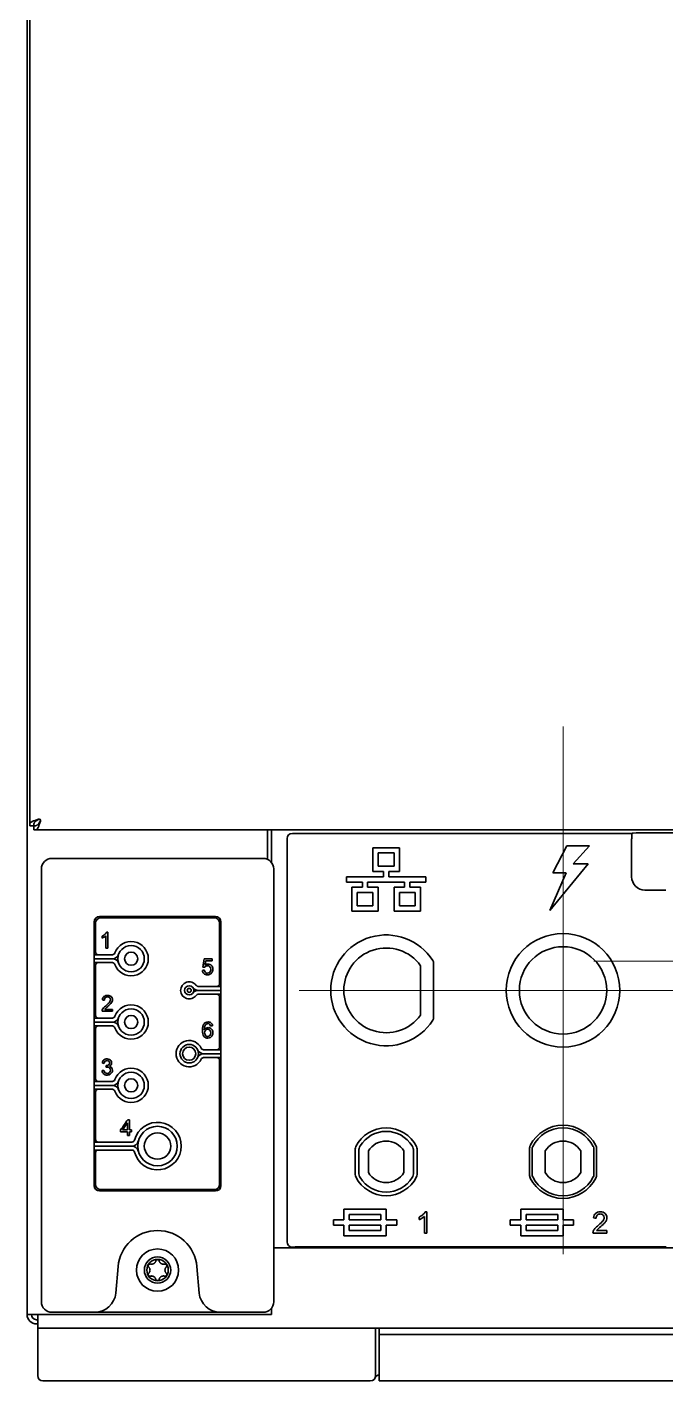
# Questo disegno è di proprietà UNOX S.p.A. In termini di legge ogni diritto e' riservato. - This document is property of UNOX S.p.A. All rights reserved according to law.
# Model space of a CAD drawing. Extents: x 53 to 4124, y 6244 to 10190.
# Drawn here: x 54.8 to 175.7, y 7999.4 to 8255.9 of the extents above; entities that cross this region are included whole.
import ezdxf

# ---------------------------------------------------------------- set-up
doc = ezdxf.new("R2010")
doc.units = 0
doc.header["$LTSCALE"] = 5
doc.layers.get('0').update_dxf_attribs({"linetype": 'CONTINUOUS', "lineweight": 0})
doc.layers.add('ORTHO$15', color=7, linetype='CONTINUOUS', true_color=0xffffff)

msp = doc.modelspace()

# ---------------------------------------------------------------- linework, layer by layer
at = {"color": 1}
for p, q in [((156.26, 8123.4), (156.26, 8023.4)), ((106.26, 8073.4), (206.26, 8073.4))]:
    msp.add_line(p, q, dxfattribs=at)
at = {"color": 3}
msp.add_line((162.08, 8078.93), (262.08, 8078.93), dxfattribs=at)
at = {"layer": 'ORTHO$15', "color": 7, "linetype": 'Continuous', "lineweight": 35, "extrusion": (0, 1, 0)}
for p, q in [((54.76, 8012), (54.76, 9007.57)), ((55.26, 8104.94), (55.26, 9007.27)), ((55.26, 8104.6), (55.26, 8104.94)), ((56.06, 8104.6), (55.26, 8104.6)), ((56.06, 8104.6), (56.06, 8104.94)), ((56.4, 8104.6), (56.06, 8104.6)), ((56.06, 8104.6), (56.06, 8103.8)), ((56.4, 8103.8), (56.06, 8103.8)), ((803.11, 8103.8), (56.4, 8103.8)), ((100.26, 8098.23), (100.26, 8103.8)), ((101.06, 8097.6), (101.06, 8103.8)), ((171.86, 8103.23), (175.65, 8103.23)), ((104, 8025.75), (104, 8102.15)), ((108, 8103.1), (169.27, 8103.1)), ((156.96, 8100.81), (154.31, 8095.64)), ((161.26, 8100.81), (156.96, 8100.81)), ((158.18, 8097.4), (161.26, 8100.81)), ((169.26, 8094.91), (169.26, 8102.1)), ((169.27, 8103.1), (169.36, 8103.19)), ((59.46, 8098.4), (99.46, 8098.4)), ((120.26, 8100.43), (120.26, 8095.93)), ((125.26, 8100.43), (120.26, 8100.43)), ((124.26, 8099.43), (121.26, 8099.43)), ((121.26, 8099.43), (121.26, 8096.93)), ((124.26, 8096.93), (124.26, 8099.43)), ((125.26, 8095.93), (125.26, 8100.43)), ((57.46, 8014.4), (57.46, 8096.4)), ((101.46, 8096.4), (101.46, 8014.4)), ((120.26, 8095.93), (122.26, 8095.93)), ((121.26, 8096.93), (124.26, 8096.93)), ((122.26, 8094.93), (122.26, 8095.93)), ((123.26, 8094.93), (123.26, 8095.93)), ((123.26, 8095.93), (125.26, 8095.93)), ((153.77, 8088.51), (161.02, 8097.4)), ((156.86, 8095.64), (153.77, 8088.51)), ((154.31, 8095.64), (156.86, 8095.64)), ((161.02, 8097.4), (158.18, 8097.4)), ((115.26, 8094.93), (115.26, 8093.93)), ((115.26, 8094.93), (122.26, 8094.93)), ((115.26, 8093.93), (118.26, 8093.93)), ((118.26, 8093.93), (118.26, 8092.93)), ((119.26, 8093.93), (119.26, 8092.93)), ((119.26, 8093.93), (126.26, 8093.93)), ((123.26, 8094.93), (130.26, 8094.93)), ((126.26, 8093.93), (126.26, 8092.93)), ((127.26, 8093.93), (130.26, 8093.93)), ((127.26, 8093.93), (127.26, 8092.93)), ((130.26, 8094.93), (130.26, 8093.93)), ((118.26, 8092.93), (116.26, 8092.93)), ((116.26, 8092.93), (116.26, 8088.43)), ((117.26, 8091.93), (117.26, 8089.43)), ((120.26, 8091.93), (117.26, 8091.93)), ((121.26, 8092.93), (119.26, 8092.93)), ((120.26, 8089.43), (120.26, 8091.93)), ((121.26, 8088.43), (121.26, 8092.93)), ((124.26, 8092.93), (124.26, 8088.43)), ((126.26, 8092.93), (124.26, 8092.93)), ((128.26, 8091.93), (125.26, 8091.93)), ((125.26, 8091.93), (125.26, 8089.43)), ((129.26, 8092.93), (127.26, 8092.93)), ((128.26, 8089.43), (128.26, 8091.93)), ((129.26, 8088.43), (129.26, 8092.93)), ((175.75, 8092.41), (171.76, 8092.41)), ((116.26, 8088.43), (121.26, 8088.43)), ((117.26, 8089.43), (120.26, 8089.43)), ((124.26, 8088.43), (129.26, 8088.43)), ((125.26, 8089.43), (128.26, 8089.43)), ((67.46, 8086.4), (67.46, 8036.4)), ((67.71, 8080.65), (67.71, 8086.15)), ((90.46, 8087.4), (68.46, 8087.4)), ((68.71, 8087.15), (90.21, 8087.15)), ((91.21, 8086.15), (91.21, 8074.65)), ((91.46, 8036.4), (91.46, 8086.4)), ((68.21, 8080.15), (67.46, 8080.15)), ((70.92, 8080.15), (68.21, 8080.15)), ((67.46, 8079.4), (70.71, 8079.4)), ((67.46, 8078.65), (68.21, 8078.65)), ((67.71, 8068.65), (67.71, 8078.15)), ((68.21, 8078.65), (70.92, 8078.65)), ((70.71, 8079.4), (70.92, 8079.4)), ((129.27, 8068.74), (129.27, 8078.07)), ((131.76, 8068.28), (131.76, 8078.53)), ((90.71, 8074.15), (87.17, 8074.15)), ((88.21, 8073.4), (87.17, 8073.4)), ((87.17, 8072.65), (90.71, 8072.65)), ((91.46, 8073.4), (88.21, 8073.4)), ((90.71, 8074.15), (91.46, 8074.15)), ((90.71, 8072.65), (91.46, 8072.65)), ((91.21, 8072.15), (91.21, 8062.65)), ((68.21, 8068.15), (67.46, 8068.15)), ((67.46, 8067.4), (70.71, 8067.4)), ((70.92, 8068.15), (68.21, 8068.15)), ((70.71, 8067.4), (70.92, 8067.4)), ((67.46, 8066.65), (68.21, 8066.65)), ((67.71, 8056.65), (67.71, 8066.15)), ((68.21, 8066.65), (70.92, 8066.65)), ((90.71, 8062.15), (88.18, 8062.15)), ((88.18, 8061.4), (88.21, 8061.4)), ((88.18, 8060.65), (90.71, 8060.65)), ((91.46, 8061.4), (88.21, 8061.4)), ((90.71, 8062.15), (91.46, 8062.15)), ((90.71, 8060.65), (91.46, 8060.65)), ((91.21, 8060.15), (91.21, 8036.65)), ((68.21, 8056.15), (67.46, 8056.15)), ((67.46, 8055.4), (70.71, 8055.4)), ((67.46, 8054.65), (68.21, 8054.65)), ((70.92, 8056.15), (68.21, 8056.15)), ((68.21, 8054.65), (70.92, 8054.65)), ((70.71, 8055.4), (70.92, 8055.4)), ((67.71, 8045.15), (67.71, 8054.15)), ((68.21, 8044.65), (67.46, 8044.65)), ((74.61, 8044.65), (68.21, 8044.65)), ((70.71, 8043.9), (67.46, 8043.9)), ((67.46, 8043.15), (68.21, 8043.15)), ((67.71, 8036.65), (67.71, 8042.65)), ((68.21, 8043.15), (74.61, 8043.15)), ((74.61, 8043.9), (70.71, 8043.9)), ((116.91, 8038.49), (116.91, 8043.35)), ((117.57, 8042.97), (117.57, 8038.88)), ((119.39, 8042.97), (119.39, 8038.88)), ((126.12, 8038.88), (126.12, 8042.97)), ((127.94, 8038.88), (127.94, 8042.97)), ((128.61, 8043.35), (128.61, 8038.49)), ((149.91, 8038.49), (149.91, 8043.35)), ((150.41, 8043.35), (150.41, 8038.49)), ((152.89, 8042.97), (152.89, 8038.88)), ((159.62, 8038.88), (159.62, 8042.97)), ((162.11, 8038.49), (162.11, 8043.35)), ((162.61, 8043.35), (162.61, 8038.49)), ((68.46, 8035.4), (90.46, 8035.4)), ((90.21, 8035.65), (68.71, 8035.65)), ((114.76, 8031.92), (122.76, 8031.92)), ((114.76, 8029.92), (114.76, 8031.92)), ((122.76, 8031.92), (122.76, 8029.92)), ((156.26, 8031.92), (148.26, 8031.92)), ((148.26, 8031.92), (148.26, 8029.92)), ((156.26, 8029.92), (156.26, 8031.92)), ((114.76, 8029.92), (112.76, 8029.92)), ((112.76, 8028.92), (112.76, 8029.92)), ((114.76, 8028.92), (112.76, 8028.92)), ((114.76, 8026.92), (114.76, 8028.92)), ((115.76, 8029.92), (115.76, 8030.92)), ((115.76, 8030.92), (121.76, 8030.92)), ((121.76, 8029.92), (115.76, 8029.92)), ((121.76, 8028.92), (115.76, 8028.92)), ((115.76, 8027.92), (115.76, 8028.92)), ((121.76, 8030.92), (121.76, 8029.92)), ((121.76, 8028.92), (121.76, 8027.92)), ((124.76, 8029.92), (122.76, 8029.92)), ((122.76, 8028.92), (122.76, 8026.92)), ((124.76, 8028.92), (122.76, 8028.92)), ((124.76, 8028.92), (124.76, 8029.92)), ((148.26, 8029.92), (146.26, 8029.92)), ((146.26, 8028.92), (146.26, 8029.92)), ((148.26, 8028.92), (146.26, 8028.92)), ((148.26, 8028.92), (148.26, 8026.92)), ((149.26, 8030.92), (149.26, 8029.92)), ((155.26, 8030.92), (149.26, 8030.92)), ((155.26, 8029.92), (149.26, 8029.92)), ((155.26, 8028.92), (149.26, 8028.92)), ((149.26, 8028.92), (149.26, 8027.92)), ((155.26, 8029.92), (155.26, 8030.92)), ((155.26, 8027.92), (155.26, 8028.92)), ((158.26, 8029.92), (156.26, 8029.92)), ((156.26, 8026.92), (156.26, 8028.92)), ((158.26, 8028.92), (156.26, 8028.92)), ((158.26, 8028.92), (158.26, 8029.92)), ((122.76, 8026.92), (114.76, 8026.92)), ((121.76, 8027.92), (115.76, 8027.92)), ((148.26, 8026.92), (156.26, 8026.92)), ((149.26, 8027.92), (155.26, 8027.92)), ((101.46, 8024.6), (277.76, 8024.6)), ((175.79, 8024.8), (108, 8024.8)), ((71.98, 8021.06), (71.55, 8016.05)), ((87.36, 8016.05), (86.93, 8021.06)), ((56.56, 8012), (54.76, 8012)), ((99.26, 8012), (56.56, 8012)), ((56.76, 8011), (56.56, 8011)), ((56.76, 8011.2), (56.76, 8012)), ((56.76, 8009.4), (56.76, 8011.2)), ((67.56, 8012.4), (59.46, 8012.4)), ((87.79, 8012.4), (71.12, 8012.4)), ((99.46, 8012.4), (91.35, 8012.4)), ((100.26, 8012), (99.26, 8012)), ((101.06, 8012), (100.26, 8012)), ((101.06, 8013.2), (101.06, 8012)), ((56.56, 8010.2), (56.76, 8010.2)), ((690.66, 8009.4), (56.76, 8009.4)), ((56.76, 8000.4), (56.76, 8009.4)), ((120.76, 8009.4), (120.76, 8000.4)), ((121.41, 8008.2), (121.41, 8009.4)), ((121.41, 8008.2), (121.41, 8007.2)), ((121.41, 8008.2), (123.41, 8008.2)), ((121.41, 8007.2), (121.41, 8001.6)), ((123.41, 8008.2), (695.13, 8008.2)), ((121.41, 7999.4), (121.41, 8001.6)), ((60.76, 7999.4), (57.76, 7999.4)), ((116.76, 7999.4), (60.76, 7999.4)), ((119.76, 7999.4), (116.76, 7999.4)), ((738.11, 7999.4), (121.41, 7999.4))]:
    msp.add_line(p, q, dxfattribs=at)
at = {"layer": 'ORTHO$15', "color": 7, "linetype": 'Continuous', "lineweight": 35}
for centre, radius in [((156.26, 8073.4), 10.75), ((74.46, 8079.4), 1.25), ((156.26, 8073.4), 8.27), ((85.46, 8073.4), 0.375), ((74.46, 8067.4), 1.25), ((85.46, 8061.4), 1.25), ((74.46, 8055.4), 1.25), ((79.46, 8043.9), 2.5), ((79.46, 8020.4), 4), ((79.46, 8020.4), 2.49)]:
    msp.add_circle(centre, radius, dxfattribs=at)
at = {"layer": 'ORTHO$15', "color": 7, "linetype": 'Continuous', "lineweight": 35, "extrusion": (0, 0, -1)}
for centre, radius in [((-74.46, 8079.4), 2.5), ((-85.46, 8073.4), 0.875), ((-74.46, 8067.4), 2.5), ((-85.46, 8061.4), 1.75), ((-74.46, 8055.4), 2.5), ((-79.46, 8043.9), 3.75), ((-79.46, 8020.4), 2.03)]:
    msp.add_circle(centre, radius, dxfattribs=at)
at = {"layer": 'ORTHO$15', "color": 7, "linetype": 'Continuous', "lineweight": 35}
for centre, radius, start, end in [((57.06, 8105.6), 0.25, 0, 90), ((68.46, 8086.4), 1, 90, 180), ((90.46, 8086.4), 1, 0, 90), ((122.76, 8073.4), 10.5, 32.6369, 327.3631), ((74.46, 8079.4), 3.25, 199.4712, 160.5288), ((122.76, 8073.4), 8.02, 35.6591, 324.3409), ((129.26, 8078.07), 0.0157, 0, 35.6591), ((130.76, 8078.53), 1, 0, 32.6369), ((85.46, 8073.4), 1.62, 36.0319, 323.9681), ((74.46, 8067.4), 3.25, 199.4712, 160.5288), ((129.26, 8068.74), 0.0157, 324.3409, 0), ((130.76, 8068.28), 1, 327.3631, 0), ((85.46, 8061.4), 2.5, 24.6243, 335.3757), ((74.46, 8055.4), 3.25, 199.4712, 160.5288), ((79.46, 8043.9), 4.5, 194.4775, 165.5225), ((156.26, 8040.92), 6.42, 26.6186, 153.3814), ((122.76, 8040.92), 5.76, 31.4052, 148.5948), ((122.76, 8040.92), 3.94, 31.4052, 148.5948), ((156.26, 8040.92), 3.94, 31.4052, 148.5948), ((119.41, 8042.97), 1.83, 148.5948, 180), ((119.41, 8042.97), 0.0157, 148.5948, 180), ((126.11, 8042.97), 0.0157, 0, 31.4052), ((126.11, 8042.97), 1.83, 0, 31.4052), ((151.41, 8043.35), 1, 153.3814, 180), ((152.91, 8042.97), 0.0157, 148.5948, 180), ((159.61, 8042.97), 0.0157, 0, 31.4052), ((161.11, 8043.35), 1, 0, 26.6186), ((119.41, 8038.88), 1.83, 180, 211.4052), ((122.76, 8040.92), 5.76, 211.4052, 328.5948), ((119.41, 8038.88), 0.0157, 180, 211.4052), ((122.76, 8040.92), 3.94, 211.4052, 328.5948), ((126.11, 8038.88), 0.0157, 328.5948, 0), ((126.11, 8038.88), 1.83, 328.5948, 0), ((151.41, 8038.49), 1, 180, 206.6186), ((156.26, 8040.92), 6.42, 206.6186, 333.3814), ((152.91, 8038.88), 0.0157, 180, 211.4052), ((156.26, 8040.92), 3.94, 211.4052, 328.5948), ((159.61, 8038.88), 0.0157, 328.5948, 0), ((161.11, 8038.49), 1, 333.3814, 0), ((68.46, 8036.4), 1, 180, 270), ((90.46, 8036.4), 1, 270, 0), ((79.46, 8020.4), 7.5, 5, 175), ((56.56, 8012), 1.8, 180, 270), ((57.76, 8000.4), 1, 180, 270), ((119.76, 8000.4), 1, 270, 0)]:
    msp.add_arc(centre, radius, start, end, dxfattribs=at)
at = {"layer": 'ORTHO$15', "color": 7, "linetype": 'Continuous', "lineweight": 35, "extrusion": (0, 0, -1)}
for centre, radius, start, end in [((-59.46, 8096.4), 2, 0, 90), ((-99.46, 8096.4), 2, 90, 180), ((-68.71, 8086.15), 1, 0, 90), ((-90.21, 8086.15), 1, 90, 180), ((-68.21, 8080.65), 0.5, 270, 0), ((-70.92, 8080.65), 0.5, 199.4712, 270), ((-70.92, 8080.65), 1.25, 199.4712, 270), ((-68.21, 8078.15), 0.5, 0, 90), ((-70.92, 8078.15), 1.25, 90, 160.5288), ((-70.92, 8078.15), 0.5, 90, 160.5288), ((-87.17, 8074.65), 1.25, 270, 323.9681), ((-87.17, 8072.15), 1.25, 36.0319, 90), ((-87.17, 8074.65), 0.5, 270, 323.9681), ((-87.17, 8072.15), 0.5, 36.0319, 90), ((-90.71, 8074.65), 0.5, 180, 270), ((-90.71, 8072.15), 0.5, 90, 180), ((-68.21, 8068.65), 0.5, 270, 0), ((-70.92, 8068.65), 0.5, 199.4712, 270), ((-70.92, 8068.65), 1.25, 199.4712, 270), ((-70.92, 8066.15), 1.25, 90, 160.5288), ((-68.21, 8066.15), 0.5, 0, 90), ((-70.92, 8066.15), 0.5, 90, 160.5288), ((-88.18, 8062.65), 0.5, 270, 335.3757), ((-90.71, 8062.65), 0.5, 180, 270), ((-88.18, 8062.65), 1.25, 270, 335.3757), ((-88.18, 8060.15), 1.25, 24.6243, 90), ((-88.18, 8060.15), 0.5, 24.6243, 90), ((-90.71, 8060.15), 0.5, 90, 180), ((-68.21, 8056.65), 0.5, 270, 0), ((-68.21, 8054.15), 0.5, 0, 90), ((-70.92, 8056.65), 0.5, 199.4712, 270), ((-70.92, 8056.65), 1.25, 199.4712, 270), ((-70.92, 8054.15), 1.25, 90, 160.5288), ((-70.92, 8054.15), 0.5, 90, 160.5288), ((-122.76, 8040.92), 6.42, 26.6186, 153.3814), ((-156.26, 8040.92), 6.93, 26.6186, 153.3814), ((-68.21, 8045.15), 0.5, 270, 0), ((-74.61, 8045.15), 0.5, 194.4775, 270), ((-74.61, 8045.15), 1.25, 194.4775, 270), ((-68.21, 8042.65), 0.5, 0, 90), ((-74.61, 8042.65), 1.25, 90, 165.5225), ((-74.61, 8042.65), 0.5, 90, 165.5225), ((-117.91, 8043.35), 1, 0, 26.6186), ((-127.61, 8043.35), 1, 153.3814, 180), ((-151.41, 8043.35), 1.5, 0, 26.6186), ((-161.11, 8043.35), 1.5, 153.3814, 180), ((-68.71, 8036.65), 1, 270, 0), ((-90.21, 8036.65), 1, 180, 270), ((-117.91, 8038.49), 1, 333.3814, 0), ((-122.76, 8040.92), 6.42, 206.6186, 333.3814), ((-127.61, 8038.49), 1, 180, 206.6186), ((-151.41, 8038.49), 1.5, 333.3814, 0), ((-156.26, 8040.92), 6.93, 206.6186, 333.3814), ((-161.11, 8038.49), 1.5, 180, 206.6186), ((-67.56, 8016.4), 4, 185, 270), ((-91.35, 8016.4), 4, 270, 355), ((-59.46, 8014.4), 2, 270, 0), ((-99.46, 8014.4), 2, 180, 270), ((-56.56, 8012), 1, 270, 0), ((-121.59, 7999.6), 1, 23.5782, 79.4535)]:
    msp.add_arc(centre, radius, start, end, dxfattribs=at)
for centre, major_axis, ratio, start_param, end_param in [((171.86, 8103.19), (-2.5, 0), 0.017455, 0.017453, 1.570796), ((175.65, 8103.19), (-2.5, 0), 0.017455, 1.570796, 3.124139), ((108, 8103.16), (-3, 0), 0.017455, 4.712389, 6.265732), ((169.27, 8102.1), (0, 1), 0.008728, 4.712389, 6.265732), ((171.76, 8094.91), (-1.77, -1.77), 0.999695, 5.497939, 7.068431), ((108, 8024.75), (-3, 0), 0.017455, 0.017453, 1.570796)]:
    msp.add_ellipse(centre, major_axis=major_axis, ratio=ratio, start_param=start_param, end_param=end_param, dxfattribs=at)
at = {"layer": 'ORTHO$15', "color": 7, "linetype": 'Continuous', "lineweight": 35}
for centre, major_axis, start_param, end_param in [((105, 8102.15), (0.707, 0.707), 0.78555, 2.356042), ((105, 8025.75), (0.707, -0.707), 3.927143, 5.497635)]:
    msp.add_ellipse(centre, major_axis=major_axis, ratio=0.999695, start_param=start_param, end_param=end_param, dxfattribs=at)
for points, knots in [([(55.26, 8104.94), (55.26, 8104.98), (55.27, 8105.02), (55.31, 8105.09), (55.34, 8105.13), (55.42, 8105.2), (55.47, 8105.24), (55.59, 8105.31), (55.66, 8105.35), (55.81, 8105.42), (55.89, 8105.46), (56.07, 8105.53), (56.16, 8105.57), (56.37, 8105.64), (56.47, 8105.68), (56.69, 8105.75), (56.8, 8105.79), (56.91, 8105.83)], [0, 0, 0, 0, 0.125, 0.125, 0.25, 0.25, 0.375, 0.375, 0.5, 0.5, 0.625, 0.625, 0.75, 0.75, 0.875, 0.875, 1, 1, 1, 1]), ([(56.06, 8104.94), (56.06, 8105.02), (56.08, 8105.09), (56.17, 8105.24), (56.24, 8105.31), (56.4, 8105.46), (56.5, 8105.53), (56.73, 8105.68), (56.85, 8105.75), (56.97, 8105.83)], [0, 0, 0, 0, 0.25, 0.25, 0.5, 0.5, 0.75, 0.75, 1, 1, 1, 1]), ([(56.91, 8105.83), (56.91, 8105.83), (56.92, 8105.83), (56.93, 8105.83), (56.94, 8105.84), (56.95, 8105.84), (56.96, 8105.84), (56.97, 8105.84), (56.98, 8105.85), (56.99, 8105.85), (57, 8105.85), (57.01, 8105.85), (57.02, 8105.85), (57.03, 8105.85), (57.04, 8105.85), (57.05, 8105.85), (57.06, 8105.85)], [0, 0, 0, 0, 0.070356, 0.140723, 0.211142, 0.28165, 0.352287, 0.42309, 0.494098, 0.565348, 0.636878, 0.708725, 0.780925, 0.853514, 0.926527, 1, 1, 1, 1]), ([(56.4, 8104.6), (56.43, 8104.6), (56.47, 8104.61), (56.54, 8104.63), (56.58, 8104.65), (56.65, 8104.69), (56.69, 8104.72), (56.77, 8104.79), (56.8, 8104.82), (56.88, 8104.91), (56.91, 8104.95), (56.99, 8105.05), (57.02, 8105.11), (57.1, 8105.22), (57.13, 8105.28), (57.21, 8105.4), (57.25, 8105.46), (57.28, 8105.52)], [0, 0, 0, 0, 0.125, 0.125, 0.25, 0.25, 0.375, 0.375, 0.5, 0.5, 0.625, 0.625, 0.75, 0.75, 0.875, 0.875, 1, 1, 1, 1]), ([(56.4, 8103.8), (56.47, 8103.8), (56.54, 8103.84), (56.69, 8104.01), (56.77, 8104.13), (56.91, 8104.43), (56.99, 8104.61), (57.13, 8105.01), (57.21, 8105.23), (57.28, 8105.45)], [0, 0, 0, 0, 0.25, 0.25, 0.5, 0.5, 0.75, 0.75, 1, 1, 1, 1]), ([(68.96, 8083.66), (69.16, 8083.76), (69.34, 8083.87), (69.65, 8084.15), (69.76, 8084.28), (69.82, 8084.41)], [0, 0, 0, 0, 0.500072, 0.500072, 1, 1, 1, 1]), ([(69.69, 8083.75), (69.6, 8083.66), (69.49, 8083.58), (69.2, 8083.41), (69.07, 8083.35), (68.96, 8083.31)], [0, 0, 0, 0, 0.499419, 0.499419, 1, 1, 1, 1]), ([(87.96, 8077.19), (87.98, 8076.94), (88.08, 8076.73), (88.42, 8076.43), (88.65, 8076.35), (89.25, 8076.35), (89.51, 8076.47), (89.86, 8076.91), (89.94, 8077.15), (89.94, 8077.7), (89.85, 8077.94), (89.49, 8078.3), (89.27, 8078.39), (88.81, 8078.39), (88.62, 8078.33), (88.44, 8078.2)], [0, 0, 0, 0, 0.140922, 0.140922, 0.281844, 0.281844, 0.453247, 0.453247, 0.593415, 0.593415, 0.740711, 0.740711, 0.88832, 0.88832, 1, 1, 1, 1]), ([(88.37, 8077.77), (88.42, 8077.86), (88.5, 8077.93), (88.69, 8078.04), (88.79, 8078.07), (89.1, 8078.07), (89.26, 8078.01), (89.49, 8077.76), (89.55, 8077.6), (89.55, 8077.16), (89.49, 8076.99), (89.25, 8076.72), (89.1, 8076.65), (88.77, 8076.65), (88.65, 8076.7), (88.44, 8076.89), (88.37, 8077.03), (88.34, 8077.22)], [0, 0, 0, 0, 0.087762, 0.087762, 0.175829, 0.175829, 0.316737, 0.316737, 0.456744, 0.456744, 0.604956, 0.604956, 0.753169, 0.753169, 0.876359, 0.876359, 1, 1, 1, 1]), ([(69.47, 8069.8), (69.51, 8069.86), (69.56, 8069.93), (69.69, 8070.06), (69.83, 8070.19), (70.32, 8070.6), (70.5, 8070.77), (70.73, 8071.03), (70.81, 8071.15), (70.91, 8071.38), (70.94, 8071.5), (70.94, 8071.86), (70.85, 8072.06), (70.52, 8072.38), (70.29, 8072.45), (69.72, 8072.45), (69.49, 8072.38), (69.15, 8072.09), (69.05, 8071.87), (69.03, 8071.59)], [0, 0, 0, 0, 0.067112, 0.067112, 0.133836, 0.133836, 0.214006, 0.214006, 0.294415, 0.294415, 0.374823, 0.374823, 0.532056, 0.532056, 0.689288, 0.689288, 0.844844, 0.844844, 1, 1, 1, 1]), ([(69.41, 8071.55), (69.41, 8071.74), (69.46, 8071.88), (69.67, 8072.1), (69.82, 8072.15), (70.16, 8072.15), (70.3, 8072.1), (70.51, 8071.9), (70.56, 8071.78), (70.56, 8071.49), (70.5, 8071.34), (70.27, 8071.03), (70.05, 8070.82), (69.52, 8070.38), (69.35, 8070.23), (69.13, 8069.97), (69.05, 8069.83), (69, 8069.7)], [0, 0, 0, 0, 0.147157, 0.147157, 0.293787, 0.293787, 0.431567, 0.431567, 0.569855, 0.569855, 0.700903, 0.700903, 0.83184, 0.83184, 0.91592, 0.91592, 1, 1, 1, 1]), ([(89.88, 8066.67), (89.85, 8066.9), (89.76, 8067.08), (89.46, 8067.35), (89.27, 8067.41), (88.72, 8067.41), (88.46, 8067.3), (88.06, 8066.81), (87.96, 8066.39), (87.96, 8065.29), (88.05, 8064.92), (88.44, 8064.46), (88.69, 8064.35), (89.18, 8064.35), (89.34, 8064.39), (89.62, 8064.57), (89.73, 8064.69), (89.9, 8065.01), (89.94, 8065.19), (89.94, 8065.66), (89.85, 8065.9), (89.5, 8066.26), (89.3, 8066.35), (88.91, 8066.35), (88.78, 8066.32), (88.52, 8066.18), (88.41, 8066.08), (88.32, 8065.95)], [0, 0, 0, 0, 0.071489, 0.071489, 0.143365, 0.143365, 0.239824, 0.239824, 0.350334, 0.350334, 0.449005, 0.449005, 0.547868, 0.547868, 0.605704, 0.605704, 0.663539, 0.663539, 0.721594, 0.721594, 0.809979, 0.809979, 0.898561, 0.898561, 0.949219, 0.949219, 1, 1, 1, 1]), ([(88.32, 8065.95), (88.32, 8066.25), (88.36, 8066.48), (88.49, 8066.81), (88.58, 8066.93), (88.79, 8067.08), (88.89, 8067.11), (89.16, 8067.11), (89.28, 8067.06), (89.38, 8066.95)], [0, 0, 0, 0, 0.268687, 0.268687, 0.536289, 0.536289, 0.743134, 0.743134, 1, 1, 1, 1]), ([(88.46, 8065.01), (88.41, 8065.13), (88.38, 8065.25), (88.38, 8065.57), (88.44, 8065.72), (88.67, 8065.96), (88.81, 8066.02), (89.15, 8066.02), (89.28, 8065.96), (89.39, 8065.84)], [0, 0, 0, 0, 0.179265, 0.179265, 0.451403, 0.451403, 0.724443, 0.724443, 1, 1, 1, 1]), ([(89.39, 8065.84), (89.5, 8065.72), (89.56, 8065.56), (89.56, 8065.14), (89.5, 8064.97), (89.28, 8064.72), (89.15, 8064.65), (88.88, 8064.65), (88.78, 8064.68), (88.59, 8064.81), (88.51, 8064.89), (88.46, 8065.01)], [0, 0, 0, 0, 0.22228, 0.22228, 0.453616, 0.453616, 0.684166, 0.684166, 0.842812, 0.842812, 1, 1, 1, 1]), ([(70.36, 8059.03), (70.5, 8059.09), (70.6, 8059.17), (70.74, 8059.39), (70.77, 8059.5), (70.77, 8059.77), (70.74, 8059.9), (70.59, 8060.14), (70.49, 8060.24), (70.21, 8060.38), (70.06, 8060.41), (69.66, 8060.41), (69.46, 8060.35), (69.14, 8060.08), (69.04, 8059.88), (68.99, 8059.64)], [0, 0, 0, 0, 0.121771, 0.121771, 0.24333, 0.24333, 0.371361, 0.371361, 0.499752, 0.499752, 0.628422, 0.628422, 0.814211, 0.814211, 1, 1, 1, 1]), ([(69.36, 8059.57), (69.39, 8059.75), (69.45, 8059.89), (69.64, 8060.07), (69.76, 8060.11), (70.05, 8060.11), (70.17, 8060.07), (70.35, 8059.89), (70.39, 8059.78), (70.39, 8059.47), (70.33, 8059.35), (70.08, 8059.18), (69.94, 8059.14), (69.77, 8059.14), (69.75, 8059.14), (69.72, 8059.15)], [0, 0, 0, 0, 0.148801, 0.148801, 0.298837, 0.298837, 0.449674, 0.449674, 0.600512, 0.600512, 0.790773, 0.790773, 0.981319, 0.981319, 1, 1, 1, 1]), ([(68.96, 8058.19), (68.98, 8057.94), (69.08, 8057.74), (69.43, 8057.43), (69.65, 8057.35), (70.2, 8057.35), (70.44, 8057.44), (70.82, 8057.8), (70.92, 8058.03), (70.92, 8058.48), (70.87, 8058.64), (70.67, 8058.9), (70.54, 8058.99), (70.36, 8059.03)], [0, 0, 0, 0, 0.171114, 0.171114, 0.342269, 0.342269, 0.531886, 0.531886, 0.721124, 0.721124, 0.860562, 0.860562, 1, 1, 1, 1]), ([(69.68, 8058.82), (69.79, 8058.85), (69.87, 8058.86), (70.11, 8058.86), (70.25, 8058.81), (70.47, 8058.59), (70.53, 8058.45), (70.53, 8058.1), (70.47, 8057.95), (70.23, 8057.71), (70.08, 8057.65), (69.77, 8057.65), (69.64, 8057.7), (69.44, 8057.88), (69.37, 8058.03), (69.32, 8058.24)], [0, 0, 0, 0, 0.064915, 0.064915, 0.223281, 0.223281, 0.381646, 0.381646, 0.547929, 0.547929, 0.715282, 0.715282, 0.857346, 0.857346, 1, 1, 1, 1]), ([(164.15, 8029.37), (164.3, 8029.54), (164.41, 8029.7), (164.54, 8030.01), (164.57, 8030.17), (164.57, 8030.64), (164.46, 8030.91), (164.01, 8031.33), (163.71, 8031.44), (162.95, 8031.44), (162.64, 8031.34), (162.42, 8031.14)], [0, 0, 0, 0, 0.127463, 0.127463, 0.254927, 0.254927, 0.504171, 0.504171, 0.753415, 0.753415, 1, 1, 1, 1]), ([(163.84, 8029.75), (163.69, 8029.54), (163.39, 8029.26), (162.68, 8028.67), (162.46, 8028.47), (162.17, 8028.12), (162.06, 8027.94), (161.99, 8027.76)], [0, 0, 0, 0, 0.437773, 0.437773, 0.718887, 0.718887, 1, 1, 1, 1]), ([(162.75, 8030.82), (162.89, 8030.96), (163.08, 8031.03), (163.54, 8031.03), (163.72, 8030.97), (163.86, 8030.83)], [0, 0, 0, 0, 0.515556, 0.515556, 1, 1, 1, 1]), ([(163.86, 8030.83), (164, 8030.7), (164.07, 8030.54), (164.07, 8030.15), (163.99, 8029.96), (163.84, 8029.75)], [0, 0, 0, 0, 0.513441, 0.513441, 1, 1, 1, 1]), ([(77.8, 8020.98), (77.79, 8021), (77.76, 8021.02), (77.74, 8021.05), (77.73, 8021.08), (77.73, 8021.09), (77.72, 8021.1), (77.72, 8021.11), (77.71, 8021.14), (77.71, 8021.16), (77.7, 8021.19), (77.7, 8021.21), (77.7, 8021.25), (77.7, 8021.27), (77.71, 8021.29), (77.71, 8021.3), (77.72, 8021.32), (77.72, 8021.33), (77.73, 8021.36), (77.74, 8021.37), (77.75, 8021.4), (77.75, 8021.41), (77.77, 8021.42), (77.77, 8021.43), (77.79, 8021.45), (77.8, 8021.46), (77.82, 8021.48), (77.83, 8021.49), (77.84, 8021.5), (77.85, 8021.5), (77.88, 8021.52), (77.89, 8021.53), (77.92, 8021.54), (77.93, 8021.54), (77.94, 8021.54), (77.95, 8021.55), (77.98, 8021.55), (78, 8021.56), (78.02, 8021.56), (78.03, 8021.56), (78.05, 8021.56), (78.06, 8021.56), (78.09, 8021.55), (78.11, 8021.55), (78.12, 8021.55)], [0, 0, 0, 0, 0.0625, 0.125, 0.125, 0.15625, 0.15625, 0.1875, 0.1875, 0.25, 0.25, 0.3125, 0.3125, 0.375, 0.375, 0.40625, 0.40625, 0.4375, 0.4375, 0.5, 0.5, 0.53125, 0.53125, 0.5625, 0.5625, 0.625, 0.625, 0.65625, 0.65625, 0.6875, 0.6875, 0.75, 0.75, 0.78125, 0.78125, 0.8125, 0.8125, 0.875, 0.875, 0.90625, 0.90625, 0.9375, 0.9375, 1, 1, 1, 1]), ([(78.12, 8021.55), (78.17, 8021.53), (78.23, 8021.52), (78.31, 8021.52), (78.33, 8021.52), (78.37, 8021.52), (78.39, 8021.52), (78.41, 8021.52), (78.43, 8021.52), (78.49, 8021.53), (78.55, 8021.54), (78.61, 8021.57), (78.62, 8021.57), (78.65, 8021.58), (78.66, 8021.59), (78.7, 8021.6), (78.72, 8021.62), (78.79, 8021.66), (78.84, 8021.69), (78.89, 8021.73), (78.9, 8021.74), (78.92, 8021.76), (78.95, 8021.79), (78.99, 8021.84), (79.02, 8021.89), (79.04, 8021.92), (79.05, 8021.93), (79.06, 8021.95), (79.07, 8021.97), (79.1, 8022.03), (79.12, 8022.08), (79.13, 8022.13)], [0, 0, 0, 0, 0.125, 0.125, 0.1875, 0.1875, 0.21875, 0.21875, 0.25, 0.25, 0.375, 0.375, 0.40625, 0.40625, 0.4375, 0.4375, 0.5, 0.5, 0.625, 0.625, 0.65625, 0.65625, 0.6875, 0.75, 0.8125, 0.8125, 0.84375, 0.84375, 0.875, 0.875, 1, 1, 1, 1]), ([(79.13, 8022.13), (79.14, 8022.15), (79.15, 8022.18), (79.16, 8022.21), (79.18, 8022.23), (79.19, 8022.24), (79.2, 8022.26), (79.2, 8022.26), (79.22, 8022.28), (79.23, 8022.3), (79.26, 8022.31), (79.26, 8022.32), (79.28, 8022.33), (79.29, 8022.33), (79.31, 8022.35), (79.33, 8022.35), (79.35, 8022.36), (79.36, 8022.36), (79.38, 8022.37), (79.39, 8022.37), (79.42, 8022.38), (79.44, 8022.38), (79.46, 8022.38), (79.47, 8022.38), (79.49, 8022.38), (79.5, 8022.37), (79.53, 8022.37), (79.55, 8022.36), (79.57, 8022.36), (79.58, 8022.35), (79.6, 8022.35), (79.61, 8022.34), (79.63, 8022.33), (79.65, 8022.32), (79.67, 8022.3), (79.68, 8022.3), (79.69, 8022.28), (79.7, 8022.28), (79.71, 8022.26), (79.73, 8022.24), (79.74, 8022.22), (79.75, 8022.21), (79.75, 8022.2), (79.76, 8022.19), (79.77, 8022.16), (79.78, 8022.15), (79.78, 8022.13)], [0, 0, 0, 0, 0.0625, 0.125, 0.125, 0.15625, 0.15625, 0.1875, 0.1875, 0.25, 0.25, 0.28125, 0.28125, 0.3125, 0.3125, 0.375, 0.375, 0.40625, 0.40625, 0.4375, 0.4375, 0.5, 0.5, 0.53125, 0.53125, 0.5625, 0.5625, 0.625, 0.625, 0.65625, 0.65625, 0.6875, 0.6875, 0.75, 0.75, 0.78125, 0.78125, 0.8125, 0.8125, 0.875, 0.875, 0.90625, 0.90625, 0.9375, 0.9375, 1, 1, 1, 1]), ([(79.78, 8022.13), (79.79, 8022.08), (79.81, 8022.03), (79.85, 8021.96), (79.86, 8021.93), (79.88, 8021.9), (79.89, 8021.89), (79.91, 8021.86), (79.91, 8021.85), (79.95, 8021.8), (79.99, 8021.76), (80.04, 8021.72), (80.05, 8021.71), (80.07, 8021.69), (80.08, 8021.68), (80.12, 8021.66), (80.14, 8021.64), (80.21, 8021.6), (80.26, 8021.58), (80.32, 8021.56), (80.34, 8021.55), (80.36, 8021.55), (80.4, 8021.54), (80.47, 8021.52), (80.52, 8021.52), (80.56, 8021.52), (80.58, 8021.52), (80.6, 8021.52), (80.62, 8021.52), (80.68, 8021.52), (80.74, 8021.53), (80.79, 8021.55)], [0, 0, 0, 0, 0.125, 0.125, 0.1875, 0.1875, 0.21875, 0.21875, 0.25, 0.25, 0.375, 0.375, 0.40625, 0.40625, 0.4375, 0.4375, 0.5, 0.5, 0.625, 0.625, 0.65625, 0.65625, 0.6875, 0.75, 0.8125, 0.8125, 0.84375, 0.84375, 0.875, 0.875, 1, 1, 1, 1]), ([(80.79, 8021.55), (80.81, 8021.55), (80.84, 8021.56), (80.88, 8021.56), (80.9, 8021.56), (80.91, 8021.56), (80.93, 8021.55), (80.94, 8021.55), (80.97, 8021.55), (80.98, 8021.54), (81.01, 8021.53), (81.02, 8021.53), (81.03, 8021.52), (81.04, 8021.51), (81.07, 8021.5), (81.08, 8021.49), (81.1, 8021.47), (81.11, 8021.46), (81.12, 8021.45), (81.13, 8021.44), (81.15, 8021.42), (81.16, 8021.41), (81.17, 8021.38), (81.17, 8021.37), (81.18, 8021.36), (81.19, 8021.35), (81.2, 8021.32), (81.2, 8021.3), (81.21, 8021.28), (81.21, 8021.27), (81.21, 8021.25), (81.21, 8021.24), (81.21, 8021.22), (81.21, 8021.21), (81.21, 8021.19), (81.21, 8021.18), (81.21, 8021.16), (81.2, 8021.14), (81.19, 8021.11), (81.19, 8021.1), (81.18, 8021.09), (81.18, 8021.08), (81.17, 8021.06), (81.16, 8021.04), (81.14, 8021.02), (81.14, 8021.01), (81.13, 8021), (81.12, 8020.99), (81.11, 8020.98)], [0, 0, 0, 0, 0.0625, 0.125, 0.125, 0.15625, 0.15625, 0.1875, 0.1875, 0.25, 0.25, 0.28125, 0.28125, 0.3125, 0.3125, 0.375, 0.375, 0.40625, 0.40625, 0.4375, 0.4375, 0.5, 0.5, 0.53125, 0.53125, 0.5625, 0.5625, 0.625, 0.625, 0.65625, 0.65625, 0.6875, 0.6875, 0.71875, 0.71875, 0.75, 0.75, 0.8125, 0.8125, 0.84375, 0.84375, 0.875, 0.875, 0.9375, 0.9375, 0.96875, 0.96875, 1, 1, 1, 1]), ([(78.12, 8019.26), (78.11, 8019.25), (78.07, 8019.25), (78.03, 8019.25), (78.01, 8019.25), (78, 8019.25), (77.98, 8019.25), (77.97, 8019.25), (77.94, 8019.26), (77.93, 8019.26), (77.9, 8019.27), (77.89, 8019.28), (77.88, 8019.29), (77.87, 8019.29), (77.84, 8019.31), (77.83, 8019.32), (77.81, 8019.33), (77.8, 8019.34), (77.79, 8019.35), (77.78, 8019.36), (77.77, 8019.38), (77.75, 8019.4), (77.74, 8019.42), (77.74, 8019.43), (77.73, 8019.45), (77.72, 8019.46), (77.71, 8019.48), (77.71, 8019.5), (77.7, 8019.53), (77.7, 8019.54), (77.7, 8019.55), (77.7, 8019.56), (77.7, 8019.58), (77.7, 8019.59), (77.7, 8019.61), (77.7, 8019.62), (77.71, 8019.65), (77.71, 8019.66), (77.72, 8019.69), (77.72, 8019.7), (77.73, 8019.72), (77.73, 8019.72), (77.74, 8019.75), (77.75, 8019.76), (77.77, 8019.79), (77.77, 8019.79), (77.79, 8019.81), (77.79, 8019.81), (77.8, 8019.82)], [0, 0, 0, 0, 0.0625, 0.125, 0.125, 0.15625, 0.15625, 0.1875, 0.1875, 0.25, 0.25, 0.28125, 0.28125, 0.3125, 0.3125, 0.375, 0.375, 0.40625, 0.40625, 0.4375, 0.4375, 0.5, 0.5, 0.53125, 0.53125, 0.5625, 0.5625, 0.625, 0.625, 0.65625, 0.65625, 0.6875, 0.6875, 0.71875, 0.71875, 0.75, 0.75, 0.8125, 0.8125, 0.84375, 0.84375, 0.875, 0.875, 0.9375, 0.9375, 0.96875, 0.96875, 1, 1, 1, 1]), ([(77.8, 8019.82), (77.84, 8019.86), (77.87, 8019.9), (77.91, 8019.97), (77.93, 8019.99), (77.95, 8020.04), (77.96, 8020.06), (78, 8020.13), (78.01, 8020.19), (78.02, 8020.25), (78.03, 8020.27), (78.03, 8020.29), (78.03, 8020.31), (78.04, 8020.35), (78.04, 8020.37), (78.04, 8020.46), (78.03, 8020.51), (78.02, 8020.59), (78.01, 8020.62), (78, 8020.66), (77.99, 8020.67), (77.99, 8020.69), (77.98, 8020.71), (77.95, 8020.77), (77.93, 8020.82), (77.88, 8020.88), (77.87, 8020.9), (77.83, 8020.94), (77.82, 8020.96), (77.8, 8020.98)], [0, 0, 0, 0, 0.125, 0.125, 0.1875, 0.1875, 0.25, 0.25, 0.375, 0.375, 0.40625, 0.40625, 0.4375, 0.4375, 0.5, 0.5, 0.625, 0.625, 0.6875, 0.6875, 0.71875, 0.71875, 0.75, 0.75, 0.875, 0.875, 0.9375, 0.9375, 1, 1, 1, 1]), ([(79.13, 8018.68), (79.12, 8018.73), (79.1, 8018.78), (79.06, 8018.85), (79.05, 8018.87), (79.03, 8018.91), (79.02, 8018.92), (79.01, 8018.94), (79, 8018.95), (78.96, 8019), (78.92, 8019.04), (78.87, 8019.09), (78.86, 8019.1), (78.84, 8019.11), (78.83, 8019.12), (78.79, 8019.15), (78.77, 8019.16), (78.7, 8019.2), (78.65, 8019.22), (78.59, 8019.25), (78.57, 8019.25), (78.55, 8019.26), (78.51, 8019.27), (78.44, 8019.28), (78.39, 8019.28), (78.35, 8019.29), (78.33, 8019.29), (78.31, 8019.28), (78.29, 8019.28), (78.23, 8019.28), (78.18, 8019.27), (78.12, 8019.26)], [0, 0, 0, 0, 0.125, 0.125, 0.1875, 0.1875, 0.21875, 0.21875, 0.25, 0.25, 0.375, 0.375, 0.40625, 0.40625, 0.4375, 0.4375, 0.5, 0.5, 0.625, 0.625, 0.65625, 0.65625, 0.6875, 0.75, 0.8125, 0.8125, 0.84375, 0.84375, 0.875, 0.875, 1, 1, 1, 1]), ([(79.78, 8018.68), (79.78, 8018.66), (79.76, 8018.62), (79.75, 8018.59), (79.73, 8018.57), (79.73, 8018.56), (79.71, 8018.55), (79.71, 8018.54), (79.69, 8018.52), (79.68, 8018.51), (79.65, 8018.49), (79.65, 8018.49), (79.63, 8018.48), (79.62, 8018.47), (79.6, 8018.46), (79.58, 8018.45), (79.56, 8018.44), (79.55, 8018.44), (79.53, 8018.44), (79.52, 8018.43), (79.49, 8018.43), (79.47, 8018.43), (79.45, 8018.43), (79.44, 8018.43), (79.42, 8018.43), (79.41, 8018.43), (79.38, 8018.43), (79.36, 8018.44), (79.34, 8018.45), (79.33, 8018.45), (79.31, 8018.46), (79.3, 8018.46), (79.28, 8018.48), (79.26, 8018.49), (79.24, 8018.5), (79.24, 8018.51), (79.22, 8018.52), (79.22, 8018.53), (79.2, 8018.55), (79.19, 8018.56), (79.17, 8018.58), (79.17, 8018.59), (79.16, 8018.61), (79.15, 8018.62), (79.14, 8018.64), (79.14, 8018.66), (79.13, 8018.68)], [0, 0, 0, 0, 0.0625, 0.125, 0.125, 0.15625, 0.15625, 0.1875, 0.1875, 0.25, 0.25, 0.28125, 0.28125, 0.3125, 0.3125, 0.375, 0.375, 0.40625, 0.40625, 0.4375, 0.4375, 0.5, 0.5, 0.53125, 0.53125, 0.5625, 0.5625, 0.625, 0.625, 0.65625, 0.65625, 0.6875, 0.6875, 0.75, 0.75, 0.78125, 0.78125, 0.8125, 0.8125, 0.875, 0.875, 0.90625, 0.90625, 0.9375, 0.9375, 1, 1, 1, 1]), ([(80.79, 8019.26), (80.74, 8019.27), (80.68, 8019.28), (80.6, 8019.29), (80.58, 8019.29), (80.54, 8019.28), (80.52, 8019.28), (80.5, 8019.28), (80.48, 8019.28), (80.42, 8019.27), (80.36, 8019.26), (80.3, 8019.24), (80.29, 8019.23), (80.26, 8019.22), (80.25, 8019.22), (80.21, 8019.2), (80.19, 8019.19), (80.12, 8019.15), (80.07, 8019.12), (80.02, 8019.07), (80.01, 8019.06), (79.99, 8019.04), (79.96, 8019.01), (79.92, 8018.96), (79.89, 8018.92), (79.87, 8018.88), (79.86, 8018.87), (79.85, 8018.85), (79.84, 8018.84), (79.81, 8018.78), (79.79, 8018.73), (79.78, 8018.68)], [0, 0, 0, 0, 0.125, 0.125, 0.1875, 0.1875, 0.21875, 0.21875, 0.25, 0.25, 0.375, 0.375, 0.40625, 0.40625, 0.4375, 0.4375, 0.5, 0.5, 0.625, 0.625, 0.65625, 0.65625, 0.6875, 0.75, 0.8125, 0.8125, 0.84375, 0.84375, 0.875, 0.875, 1, 1, 1, 1]), ([(81.11, 8019.82), (81.13, 8019.81), (81.15, 8019.78), (81.17, 8019.75), (81.18, 8019.72), (81.18, 8019.72), (81.19, 8019.7), (81.19, 8019.69), (81.2, 8019.66), (81.21, 8019.65), (81.21, 8019.62), (81.21, 8019.61), (81.21, 8019.59), (81.21, 8019.58), (81.21, 8019.55), (81.21, 8019.54), (81.2, 8019.51), (81.2, 8019.5), (81.2, 8019.48), (81.19, 8019.47), (81.18, 8019.45), (81.18, 8019.43), (81.16, 8019.41), (81.16, 8019.4), (81.15, 8019.38), (81.14, 8019.38), (81.12, 8019.35), (81.11, 8019.34), (81.09, 8019.32), (81.08, 8019.32), (81.07, 8019.31), (81.06, 8019.3), (81.04, 8019.29), (81.02, 8019.28), (80.99, 8019.27), (80.98, 8019.26), (80.97, 8019.26), (80.96, 8019.26), (80.93, 8019.25), (80.91, 8019.25), (80.89, 8019.25), (80.88, 8019.25), (80.86, 8019.25), (80.85, 8019.25), (80.82, 8019.25), (80.81, 8019.25), (80.79, 8019.26)], [0, 0, 0, 0, 0.0625, 0.125, 0.125, 0.15625, 0.15625, 0.1875, 0.1875, 0.25, 0.25, 0.28125, 0.28125, 0.3125, 0.3125, 0.375, 0.375, 0.40625, 0.40625, 0.4375, 0.4375, 0.5, 0.5, 0.53125, 0.53125, 0.5625, 0.5625, 0.625, 0.625, 0.65625, 0.65625, 0.6875, 0.6875, 0.75, 0.75, 0.78125, 0.78125, 0.8125, 0.8125, 0.875, 0.875, 0.90625, 0.90625, 0.9375, 0.9375, 1, 1, 1, 1]), ([(81.11, 8020.98), (81.08, 8020.95), (81.04, 8020.9), (81, 8020.84), (80.98, 8020.82), (80.96, 8020.78), (80.96, 8020.77), (80.95, 8020.74), (80.94, 8020.73), (80.92, 8020.67), (80.9, 8020.62), (80.89, 8020.55), (80.88, 8020.54), (80.88, 8020.51), (80.88, 8020.5), (80.87, 8020.46), (80.87, 8020.43), (80.87, 8020.35), (80.88, 8020.29), (80.89, 8020.21), (80.9, 8020.19), (80.91, 8020.15), (80.92, 8020.14), (80.93, 8020.11), (80.93, 8020.1), (80.96, 8020.04), (80.98, 8019.99), (81.03, 8019.92), (81.04, 8019.9), (81.08, 8019.86), (81.09, 8019.84), (81.11, 8019.82)], [0, 0, 0, 0, 0.125, 0.125, 0.1875, 0.1875, 0.21875, 0.21875, 0.25, 0.25, 0.375, 0.375, 0.40625, 0.40625, 0.4375, 0.4375, 0.5, 0.5, 0.625, 0.625, 0.6875, 0.6875, 0.71875, 0.71875, 0.75, 0.75, 0.875, 0.875, 0.9375, 0.9375, 1, 1, 1, 1]), ([(71.12, 8012.4), (70.95, 8012.4), (70.78, 8012.4), (70.45, 8012.4), (70.28, 8012.4), (69.95, 8012.4), (69.78, 8012.4), (69.58, 8012.4), (69.54, 8012.4), (69.45, 8012.4), (69.33, 8012.4), (69.22, 8012.4), (68.98, 8012.4), (68.83, 8012.4), (68.61, 8012.4), (68.54, 8012.4), (68.44, 8012.4), (68.4, 8012.4), (68.33, 8012.4), (68.3, 8012.4), (68.13, 8012.4), (68, 8012.4), (67.83, 8012.4), (67.74, 8012.4), (67.65, 8012.4), (67.61, 8012.4), (67.58, 8012.4), (67.57, 8012.4), (67.57, 8012.4), (67.56, 8012.4), (67.56, 8012.4)], [0, 0, 0, 0, 0.125, 0.125, 0.25, 0.25, 0.375, 0.375, 0.40625, 0.40625, 0.4375, 0.5, 0.5, 0.625, 0.625, 0.6875, 0.6875, 0.71875, 0.71875, 0.75, 0.75, 0.875, 0.875, 0.9375, 0.96875, 0.984375, 0.992187, 0.996094, 0.996094, 1, 1, 1, 1]), ([(91.35, 8012.4), (91.35, 8012.4), (91.34, 8012.4), (91.34, 8012.4), (91.33, 8012.4), (91.31, 8012.4), (91.26, 8012.4), (91.19, 8012.4), (91.14, 8012.4), (91.08, 8012.4), (91.05, 8012.4), (90.96, 8012.4), (90.9, 8012.4), (90.81, 8012.4), (90.77, 8012.4), (90.71, 8012.4), (90.67, 8012.4), (90.51, 8012.4), (90.36, 8012.4), (90.07, 8012.4), (89.92, 8012.4), (89.73, 8012.4), (89.69, 8012.4), (89.61, 8012.4), (89.57, 8012.4), (89.45, 8012.4), (89.37, 8012.4), (89.12, 8012.4), (88.96, 8012.4), (88.63, 8012.4), (88.46, 8012.4), (88.13, 8012.4), (87.96, 8012.4), (87.79, 8012.4)], [0, 0, 0, 0, 0.003906, 0.003906, 0.007812, 0.015625, 0.03125, 0.0625, 0.09375, 0.09375, 0.125, 0.125, 0.1875, 0.1875, 0.21875, 0.21875, 0.25, 0.25, 0.375, 0.375, 0.5, 0.5, 0.53125, 0.53125, 0.5625, 0.5625, 0.625, 0.625, 0.75, 0.75, 0.875, 0.875, 1, 1, 1, 1])]:
    msp.add_open_spline(points, degree=3, knots=knots, dxfattribs=at)
for points, degree in [([(56.97, 8105.83), (56.91, 8105.83)], 1), ([(57.28, 8105.45), (57.3, 8105.5), (57.31, 8105.55), (57.31, 8105.6)], 3), ([(57.28, 8105.52), (57.28, 8105.45)], 1), ([(68.96, 8083.31), (68.96, 8083.42), (68.96, 8083.54), (68.96, 8083.66)], 3), ([(69.69, 8081.4), (69.69, 8082.18), (69.69, 8082.97), (69.69, 8083.75)], 3), ([(69.82, 8084.41), (69.9, 8084.41), (69.98, 8084.41), (70.06, 8084.41)], 3), ([(70.06, 8084.41), (70.06, 8083.41), (70.06, 8082.41), (70.06, 8081.4)], 3), ([(70.06, 8081.4), (69.94, 8081.4), (69.82, 8081.4), (69.69, 8081.4)], 3), ([(88.31, 8079.36), (88.21, 8078.85), (88.12, 8078.33), (88.02, 8077.82)], 3), ([(88.02, 8077.82), (88.14, 8077.81), (88.25, 8077.79), (88.37, 8077.77)], 3), ([(89.8, 8079.36), (89.31, 8079.36), (88.81, 8079.36), (88.31, 8079.36)], 3), ([(88.44, 8078.2), (88.5, 8078.47), (88.55, 8078.74), (88.61, 8079.01)], 3), ([(88.61, 8079.01), (89.01, 8079.01), (89.4, 8079.01), (89.8, 8079.01)], 3), ([(89.8, 8079.01), (89.8, 8079.13), (89.8, 8079.24), (89.8, 8079.36)], 3), ([(88.34, 8077.22), (88.21, 8077.21), (88.08, 8077.2), (87.96, 8077.19)], 3), ([(69.03, 8071.59), (69.15, 8071.57), (69.28, 8071.56), (69.41, 8071.55)], 3), ([(69, 8069.7), (68.97, 8069.62), (68.96, 8069.53), (68.96, 8069.44)], 3), ([(68.96, 8069.44), (69.62, 8069.44), (70.28, 8069.44), (70.94, 8069.44)], 3), ([(70.94, 8069.8), (70.45, 8069.8), (69.96, 8069.8), (69.47, 8069.8)], 3), ([(70.94, 8069.44), (70.94, 8069.56), (70.94, 8069.68), (70.94, 8069.8)], 3), ([(89.38, 8066.95), (89.44, 8066.89), (89.48, 8066.78), (89.52, 8066.64)], 3), ([(89.52, 8066.64), (89.64, 8066.65), (89.76, 8066.66), (89.88, 8066.67)], 3), ([(68.99, 8059.64), (69.12, 8059.61), (69.24, 8059.59), (69.36, 8059.57)], 3), ([(69.32, 8058.24), (69.2, 8058.23), (69.08, 8058.21), (68.96, 8058.19)], 3), ([(69.72, 8059.15), (69.71, 8059.04), (69.7, 8058.93), (69.68, 8058.82)], 3), ([(73.82, 8048.9), (73.37, 8048.25), (72.91, 8047.61), (72.46, 8046.96)], 3), ([(72.46, 8046.96), (72.46, 8046.85), (72.46, 8046.73), (72.46, 8046.62)], 3), ([(72.82, 8046.96), (73.13, 8047.41), (73.44, 8047.86), (73.76, 8048.31)], 3), ([(73.76, 8046.96), (73.44, 8046.96), (73.13, 8046.96), (72.82, 8046.96)], 3), ([(73.76, 8048.31), (73.76, 8047.86), (73.76, 8047.41), (73.76, 8046.96)], 3), ([(74.13, 8048.9), (74.03, 8048.9), (73.92, 8048.9), (73.82, 8048.9)], 3), ([(74.13, 8046.96), (74.13, 8047.61), (74.13, 8048.25), (74.13, 8048.9)], 3), ([(74.53, 8046.96), (74.4, 8046.96), (74.26, 8046.96), (74.13, 8046.96)], 3), ([(74.53, 8046.62), (74.53, 8046.73), (74.53, 8046.85), (74.53, 8046.96)], 3), ([(72.46, 8046.62), (72.89, 8046.62), (73.32, 8046.62), (73.76, 8046.62)], 3), ([(73.76, 8046.62), (73.76, 8046.38), (73.76, 8046.14), (73.76, 8045.9)], 3), ([(73.76, 8045.9), (73.88, 8045.9), (74, 8045.9), (74.13, 8045.9)], 3), ([(74.13, 8045.9), (74.13, 8046.14), (74.13, 8046.38), (74.13, 8046.62)], 3), ([(74.13, 8046.62), (74.26, 8046.62), (74.4, 8046.62), (74.53, 8046.62)], 3), ([(130.18, 8031.44), (130.09, 8031.27), (129.94, 8031.09), (129.74, 8030.91)], 3), ([(130.49, 8031.44), (130.39, 8031.44), (130.28, 8031.44), (130.18, 8031.44)], 3), ([(130.49, 8027.42), (130.49, 8028.76), (130.49, 8030.1), (130.49, 8031.44)], 3), ([(129.74, 8030.91), (129.53, 8030.72), (129.29, 8030.57), (129.02, 8030.44)], 3), ([(129.02, 8030.44), (129.02, 8030.28), (129.02, 8030.12), (129.02, 8029.96)], 3), ([(129.02, 8029.96), (129.17, 8030.02), (129.34, 8030.1), (129.54, 8030.22)], 3), ([(129.54, 8030.22), (129.73, 8030.33), (129.88, 8030.44), (130, 8030.55)], 3), ([(130, 8030.55), (130, 8029.51), (130, 8028.47), (130, 8027.42)], 3), ([(162.42, 8031.14), (162.19, 8030.95), (162.06, 8030.66), (162.03, 8030.28)], 3), ([(162.03, 8030.28), (162.2, 8030.27), (162.36, 8030.25), (162.53, 8030.23)], 3), ([(162.53, 8030.23), (162.53, 8030.48), (162.61, 8030.68), (162.75, 8030.82)], 3), ([(163.39, 8028.67), (163.75, 8028.96), (164, 8029.2), (164.15, 8029.37)], 3), ([(130, 8027.42), (130.16, 8027.42), (130.33, 8027.42), (130.49, 8027.42)], 3), ([(161.99, 8027.76), (161.95, 8027.66), (161.93, 8027.54), (161.93, 8027.42)], 3), ([(161.93, 8027.42), (162.82, 8027.42), (163.7, 8027.42), (164.58, 8027.42)], 3), ([(162.62, 8027.9), (162.67, 8027.98), (162.74, 8028.07), (162.83, 8028.16)], 3), ([(164.58, 8027.9), (163.93, 8027.9), (163.27, 8027.9), (162.62, 8027.9)], 3), ([(162.83, 8028.16), (162.91, 8028.25), (163.1, 8028.42), (163.39, 8028.67)], 3), ([(164.58, 8027.42), (164.58, 8027.58), (164.58, 8027.74), (164.58, 8027.9)], 3)]:
    msp.add_open_spline(points, degree=degree, dxfattribs=at)

doc.saveas('drawing.dxf')
